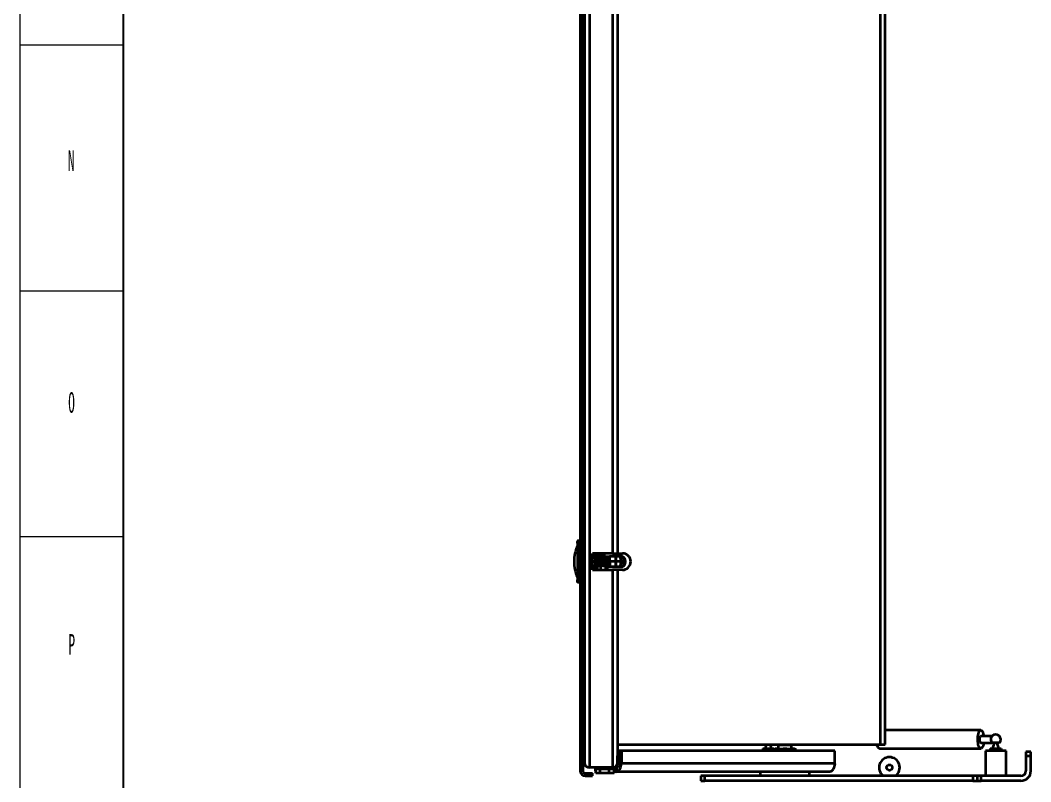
# Model space of a CAD drawing. Header units: millimetres. Extents: x 0 to 841, y 0 to 1189.
# Drawn here: x 0 to 244.5, y 238 to 422.2 of the extents above; entities that cross this region are included whole.
import ezdxf

# ---------------------------------------------------------------- set-up
doc = ezdxf.new("R2010")
doc.units = ezdxf.units.MM
doc.styles.add('SLDTEXTSTYLE1', font='TXT', dxfattribs={"width": 0.469})

msp = doc.modelspace()

# ---------------------------------------------------------------- linework, layer by layer
at = {"color": 7, "linetype": 'Continuous', "lineweight": 18}
for p, q in [((0, 0), (0, 1189)), ((25, 416.15), (0, 416.15)), ((25, 356.7), (0, 356.7)), ((25, 297.25), (0, 297.25))]:
    msp.add_line(p, q, dxfattribs=at)
at = {"color": 7, "linetype": 'Continuous', "lineweight": 25}
msp.add_line((25, 10), (25, 1179), dxfattribs=at)
at = {"color": 7, "linetype": 'Continuous', "lineweight": 35}
for p, q in [((135.48, 515.89), (135.48, 240.69)), ((136.08, 515.89), (136.08, 240.69)), ((136.48, 513.89), (136.48, 242.69)), ((137.68, 515.09), (137.68, 241.49)), ((208.08, 247.09), (208.08, 509.49)), ((209.28, 247.09), (209.28, 509.49)), ((143.28, 463.29), (143.28, 293.29)), ((144.48, 463.29), (144.48, 293.29)), ((134.78, 295.73), (134.78, 296.19)), ((135.28, 296.29), (134.88, 296.29)), ((135.28, 296.23), (135.48, 296.23)), ((135.28, 295.63), (135.28, 295.86)), ((134.78, 295.69), (134.78, 286.89)), ((134.88, 295.69), (134.88, 286.89)), ((135.28, 295.69), (134.88, 295.69)), ((135.28, 295.69), (135.28, 286.89)), ((135.28, 295.63), (135.48, 295.63)), ((135.28, 286.95), (135.28, 295.63)), ((135.28, 295.07), (135.28, 295.16)), ((136.48, 295.49), (136.08, 295.49)), ((136.08, 294.89), (136.48, 294.89)), ((136.08, 294.68), (136.48, 294.67)), ((136.08, 294.63), (136.43, 294.63)), ((136.08, 294.63), (136.43, 294.63)), ((136.41, 293.99), (136.08, 293.99)), ((136.48, 293.87), (136.08, 293.87)), ((136.41, 293.99), (136.41, 294.53)), ((136.48, 293.99), (136.41, 293.99)), ((136.43, 294.63), (136.48, 294.63)), ((143.28, 293.29), (138.48, 293.29)), ((138.48, 289.29), (138.48, 293.29)), ((138.48, 293.18), (138.98, 293.15)), ((138.48, 292.29), (138.55, 292.29)), ((138.55, 292.24), (138.48, 292.05)), ((138.48, 291.55), (138.56, 291.34)), ((138.56, 291.24), (138.48, 291.03)), ((138.55, 292.29), (139.15, 292.29)), ((138.55, 292.24), (139.15, 292.24)), ((138.56, 291.34), (139.16, 291.34)), ((138.56, 291.24), (139.16, 291.24)), ((138.98, 293.15), (138.98, 292.29)), ((139.02, 292.29), (139.02, 293.29)), ((139.16, 291.34), (139.15, 292.24)), ((139.39, 292.07), (139.15, 292.07)), ((139.15, 290.34), (139.16, 291.24)), ((139.16, 291.87), (139.58, 291.87)), ((139.52, 293.29), (139.52, 292.49)), ((139.56, 292.49), (139.52, 292.49)), ((139.52, 292.39), (139.52, 292.27)), ((139.56, 293.29), (139.56, 292.49)), ((140.06, 292.49), (139.56, 292.49)), ((139.56, 292.39), (139.56, 292.29)), ((139.63, 291.82), (139.57, 291.88)), ((139.69, 291.01), (139.63, 290.97)), ((139.75, 290.97), (139.69, 291.01)), ((139.81, 292.29), (140.4, 292.29)), ((139.83, 292.24), (140.42, 292.24)), ((140.1, 292.89), (140.06, 292.39)), ((140.06, 292.49), (140.1, 292.89)), ((140.07, 292.49), (140.06, 292.49)), ((140.37, 292.91), (140.09, 292.91)), ((140.37, 292.89), (140.1, 292.89)), ((140.64, 292.91), (140.37, 292.91)), ((140.37, 292.39), (140.37, 292.89)), ((140.63, 292.89), (140.37, 292.89)), ((141.7, 292.39), (140.37, 292.39)), ((140.47, 291.86), (140.42, 292.24)), ((140.43, 292.18), (140.49, 292.19)), ((140.47, 291.87), (140.59, 291.87)), ((140.47, 291.87), (140.47, 291.87)), ((140.63, 292.89), (140.48, 292.89)), ((140.59, 291.87), (140.62, 291.87)), ((140.62, 291.87), (140.69, 291.87)), ((140.63, 292.89), (140.67, 292.48)), ((140.67, 292.49), (140.68, 292.49)), ((140.75, 292.49), (140.68, 292.49)), ((140.68, 292.49), (140.68, 292.49)), ((140.74, 291.87), (140.77, 291.87)), ((140.75, 292.49), (141.7, 292.49)), ((140.89, 291.87), (140.92, 291.87)), ((140.9, 292.29), (141.44, 292.29)), ((140.94, 292.24), (141.48, 292.24)), ((141.04, 291.87), (141.07, 291.87)), ((141.16, 292.49), (141.16, 293.29)), ((141.19, 291.87), (141.22, 291.87)), ((141.33, 291.15), (141.28, 291.13)), ((141.4, 291.13), (141.33, 291.15)), ((141.34, 291.87), (141.37, 291.87)), ((141.35, 292.49), (141.35, 293.29)), ((141.46, 291.84), (141.46, 291.84)), ((141.58, 291.86), (141.48, 292.24)), ((141.49, 291.87), (141.52, 291.87)), ((141.58, 291.87), (141.59, 291.87)), ((141.61, 291.84), (141.58, 291.85)), ((141.63, 291.86), (141.59, 291.87)), ((141.61, 291.84), (141.61, 291.84)), ((141.64, 291.87), (141.67, 291.87)), ((141.67, 291.87), (141.7, 291.87)), ((142.33, 292.44), (141.96, 292.44)), ((142.34, 291.87), (141.97, 291.87)), ((142.54, 292.39), (142.51, 292.39)), ((144.04, 292.49), (142.65, 292.49)), ((144.06, 291.29), (142.66, 291.29)), ((143.28, 293.29), (144.48, 293.29)), ((145.02, 292.49), (144.11, 292.49)), ((144.48, 293.29), (145.68, 293.29)), ((145.55, 292.49), (145.09, 292.49)), ((136.48, 288.71), (136.08, 288.71)), ((136.08, 288.63), (136.41, 288.63)), ((136.48, 288.63), (136.41, 288.63)), ((136.41, 288.63), (136.41, 288.09)), ((138.48, 290.53), (138.55, 290.34)), ((138.55, 290.29), (138.48, 290.29)), ((138.48, 289.4), (138.98, 289.43)), ((138.48, 289.29), (143.28, 289.29)), ((138.55, 290.34), (139.15, 290.34)), ((138.55, 290.29), (139.15, 290.29)), ((138.98, 290.29), (138.98, 289.43)), ((139.02, 289.29), (139.02, 290.29)), ((139.15, 290.51), (139.39, 290.51)), ((139.16, 290.71), (139.53, 290.71)), ((139.52, 290.31), (139.52, 289.29)), ((139.56, 290.29), (139.56, 289.29)), ((139.58, 290.71), (139.62, 290.71)), ((139.81, 290.29), (140.4, 290.29)), ((139.83, 290.34), (140.42, 290.34)), ((140.42, 290.34), (140.48, 290.76)), ((140.49, 290.39), (140.43, 290.4)), ((140.47, 290.71), (140.52, 290.71)), ((140.52, 290.71), (140.55, 290.71)), ((140.55, 290.71), (140.65, 290.71)), ((140.67, 290.71), (140.7, 290.71)), ((140.7, 290.71), (140.73, 290.71)), ((140.76, 290.71), (140.78, 290.72)), ((140.82, 290.71), (140.85, 290.71)), ((140.9, 290.29), (141.44, 290.29)), ((140.92, 290.76), (140.91, 290.74)), ((140.94, 290.34), (141.48, 290.34)), ((140.97, 290.71), (141, 290.71)), ((141.12, 290.71), (141.15, 290.71)), ((141.27, 290.71), (141.3, 290.71)), ((141.36, 290.73), (141.38, 290.74)), ((141.42, 290.71), (141.45, 290.71)), ((141.48, 290.34), (141.58, 290.71)), ((141.57, 290.71), (141.6, 290.71)), ((141.6, 290.71), (141.6, 290.71)), ((141.6, 290.71), (141.63, 290.71)), ((141.63, 290.71), (141.66, 290.73)), ((141.65, 290.71), (141.68, 290.72)), ((141.66, 290.72), (141.68, 290.75)), ((141.7, 289.29), (141.7, 290.19)), ((141.72, 290.71), (141.75, 290.71)), ((142.33, 290.14), (141.96, 290.14)), ((142.34, 290.71), (141.97, 290.71)), ((142.04, 289.29), (142.04, 290.09)), ((142.1, 289.29), (142.1, 290.09)), ((142.54, 290.19), (142.51, 290.19)), ((142.65, 290.09), (144.04, 290.09)), ((143.28, 289.29), (143.28, 241.49)), ((144.48, 289.29), (143.28, 289.29)), ((144.11, 290.09), (145.02, 290.09)), ((145.68, 289.29), (144.48, 289.29)), ((144.48, 289.29), (144.48, 242.69)), ((145.09, 290.09), (145.55, 290.09)), ((134.78, 286.39), (134.78, 286.85)), ((135.28, 286.89), (134.88, 286.89)), ((134.88, 286.29), (135.28, 286.29)), ((135.28, 287.42), (135.28, 287.51)), ((135.28, 286.95), (135.48, 286.95)), ((135.28, 286.63), (135.28, 286.95)), ((135.28, 286.35), (135.48, 286.35)), ((136.08, 287.9), (136.48, 287.91)), ((136.48, 287.69), (136.08, 287.69)), ((136.08, 287.09), (136.48, 287.09)), ((136.43, 287.99), (136.48, 287.99)), ((232.39, 250.49), (209.28, 250.49)), ((144.48, 247.09), (208.08, 247.09)), ((180.46, 247.09), (180.18, 246.09)), ((181.78, 246.09), (181.49, 247.09)), ((183.48, 247.09), (183.38, 246.99)), ((183.38, 246.99), (183.38, 246.05)), ((183.38, 246.99), (186.58, 246.99)), ((186.58, 246.99), (186.48, 247.09)), ((186.58, 246.05), (186.58, 246.99)), ((208.08, 247.09), (209.28, 247.09)), ((235.08, 249.09), (232.39, 249.09)), ((232.39, 247.49), (235.08, 247.49)), ((236.89, 247.49), (235.08, 247.49)), ((235.58, 247.49), (235.18, 246.09)), ((236.78, 246.09), (236.38, 247.49)), ((144.83, 245.49), (144.83, 242.49)), ((145.43, 245.49), (144.83, 245.49)), ((145.43, 245.49), (145.43, 242.49)), ((197.03, 245.49), (145.43, 245.49)), ((179.65, 246.09), (179.65, 245.49)), ((179.65, 246.09), (179.91, 246.09)), ((179.91, 246.09), (179.91, 245.49)), ((179.91, 246.09), (181.23, 246.09)), ((181.23, 246.09), (181.23, 245.49)), ((181.23, 246.09), (182.3, 246.09)), ((182.65, 246.05), (182.2, 245.79)), ((182.2, 245.49), (182.2, 245.79)), ((182.3, 246.09), (182.3, 245.85)), ((182.65, 246.05), (187.3, 246.05)), ((183.59, 245.49), (183.59, 245.79)), ((186.36, 245.49), (186.36, 245.79)), ((187.75, 245.79), (187.3, 246.05)), ((187.75, 245.49), (187.75, 245.79)), ((197.03, 242.49), (197.03, 245.49)), ((207.87, 246.09), (232.39, 246.09)), ((233.48, 245.49), (233.48, 239.49)), ((238.48, 245.49), (233.48, 245.49)), ((234.65, 246.09), (234.65, 245.49)), ((234.65, 246.09), (234.91, 246.09)), ((234.91, 246.09), (234.91, 245.49)), ((234.91, 246.09), (236.23, 246.09)), ((236.23, 246.09), (236.23, 245.49)), ((236.23, 246.09), (237.3, 246.09)), ((237.3, 246.09), (237.3, 245.49)), ((238.48, 239.49), (238.48, 245.49)), ((244.48, 245.29), (243.28, 245.29)), ((243.28, 245.29), (243.28, 244.29)), ((244.48, 244.29), (244.48, 245.29)), ((136.48, 244.29), (136.48, 242.69)), ((144.48, 242.69), (144.48, 244.29)), ((144.83, 242.49), (145.43, 242.49)), ((197.03, 242.49), (145.43, 242.49)), ((243.28, 244.29), (244.48, 244.29)), ((243.28, 244.29), (243.28, 240.69)), ((244.48, 240.69), (244.48, 244.29)), ((136.08, 240.69), (135.48, 240.69)), ((136.68, 240.09), (136.68, 239.49)), ((136.68, 240.09), (138.48, 240.09)), ((143.28, 241.49), (137.68, 241.49)), ((138.48, 239.49), (138.48, 240.09)), ((139.08, 241.49), (139.08, 240.69)), ((139.28, 240.69), (139.08, 240.69)), ((139.28, 240.09), (139.28, 241.09)), ((140.3, 241.09), (139.28, 241.09)), ((140.3, 240.09), (139.28, 240.09)), ((139.48, 241.49), (139.48, 241.19)), ((139.48, 241.19), (139.57, 241.09)), ((139.48, 241.19), (143.48, 241.19)), ((140.3, 240.09), (140.3, 241.09)), ((142.5, 241.09), (140.3, 241.09)), ((142.5, 240.09), (140.3, 240.09)), ((142.5, 240.09), (142.5, 241.09)), ((143.67, 241.09), (142.5, 241.09)), ((143.67, 240.09), (142.5, 240.09)), ((143.38, 241.09), (143.48, 241.19)), ((143.48, 241.19), (143.48, 241.51)), ((143.88, 241.49), (143.48, 241.49)), ((143.67, 240.09), (143.67, 241.09)), ((143.88, 240.49), (143.67, 240.49)), ((143.88, 241.49), (143.88, 240.49)), ((144.23, 241.49), (143.88, 241.49)), ((144.23, 240.49), (143.88, 240.49)), ((144.23, 241.49), (144.23, 240.49)), ((195.83, 240.49), (144.23, 240.49)), ((178.98, 240.49), (178.98, 239.49)), ((190.98, 239.49), (190.98, 240.49)), ((136.68, 239.49), (138.48, 239.49)), ((164.63, 239.49), (164.63, 238.29)), ((165.63, 239.49), (164.63, 239.49)), ((164.63, 238.29), (165.63, 238.29)), ((165.63, 238.29), (165.63, 239.49)), ((230.48, 239.49), (165.63, 239.49)), ((230.48, 238.29), (165.63, 238.29)), ((230.48, 239.49), (230.48, 238.29)), ((231.48, 239.49), (230.48, 239.49)), ((230.48, 238.29), (231.48, 238.29)), ((231.48, 239.49), (231.48, 238.29)), ((232.48, 239.49), (231.48, 239.49)), ((231.48, 238.29), (232.48, 238.29)), ((232.48, 238.29), (232.48, 239.49)), ((242.08, 239.49), (232.48, 239.49)), ((242.08, 238.29), (232.48, 238.29))]:
    msp.add_line(p, q, dxfattribs=at)
at = {"color": 8, "linetype": 'Continuous', "lineweight": 35}
for p, q in [((136.08, 294.53), (136.48, 294.53)), ((136.08, 294.53), (136.41, 294.53)), ((136.48, 293.47), (136.08, 293.47)), ((136.41, 294.53), (136.48, 294.53)), ((139.28, 293.29), (139.28, 292.07)), ((139.96, 291.34), (139.99, 291.34)), ((139.96, 291.24), (140, 291.24)), ((140.37, 293.29), (140.37, 292.91)), ((140.37, 292.39), (140.37, 292.29)), ((141.7, 292.39), (141.92, 292.39)), ((141.7, 292.22), (141.7, 292.39)), ((141.75, 291.91), (141.75, 291.91)), ((142.51, 292.39), (142.51, 292.25)), ((145.31, 291.29), (144.15, 291.29)), ((146.1, 291.29), (145.39, 291.29)), ((146.38, 291.29), (146.15, 291.29)), ((134.8, 289.4), (134.79, 289.46)), ((136.08, 289.11), (136.48, 289.11)), ((139.28, 290.51), (139.28, 289.29)), ((140.37, 290.29), (140.37, 289.29)), ((141.7, 290.19), (141.7, 290.29)), ((141.92, 290.19), (141.7, 290.19)), ((141.75, 290.67), (141.75, 290.67)), ((142.51, 290.33), (142.51, 290.19)), ((136.41, 288.09), (136.08, 288.09)), ((136.41, 288.09), (136.48, 288.09))]:
    msp.add_line(p, q, dxfattribs=at)
at = {"color": 7, "linetype": 'Continuous', "lineweight": 35, "flags": 128}
for points in [[(139.33, 291.87), (139.33, 291.88), (139.38, 292.05), (139.43, 292.16), (139.49, 292.19)], [(139.49, 292.19), (139.56, 292.16), (139.61, 292.05), (139.66, 291.88), (139.68, 291.8)], [(140.4, 292.29), (140.4, 292.29), (140.4, 292.29), (140.41, 292.28), (140.41, 292.28), (140.41, 292.27), (140.41, 292.26), (140.42, 292.25), (140.42, 292.24)], [(141.74, 291.83), (141.74, 291.87), (141.75, 291.91)], [(139.49, 290.39), (139.43, 290.42), (139.38, 290.53), (139.33, 290.7), (139.33, 290.71)], [(139.68, 290.79), (139.66, 290.7), (139.61, 290.53), (139.56, 290.42), (139.49, 290.39)], [(140.42, 290.34), (140.42, 290.33), (140.41, 290.32), (140.41, 290.31), (140.41, 290.3), (140.41, 290.3), (140.4, 290.29), (140.4, 290.29), (140.4, 290.29)], [(141.75, 290.67), (141.74, 290.71), (141.74, 290.71)], [(233.07, 247.49), (233.06, 247.43), (233, 247.08), (232.92, 246.77), (232.82, 246.51), (232.71, 246.31), (232.59, 246.17), (232.46, 246.1), (232.33, 246.1), (232.2, 246.17), (232.07, 246.31), (231.96, 246.51), (231.86, 246.77), (231.78, 247.08), (231.72, 247.43), (231.68, 247.8), (231.66, 248.19), (231.67, 248.59), (231.7, 248.97), (231.75, 249.33), (231.82, 249.66), (231.91, 249.95), (232.02, 250.18), (232.13, 250.35), (232.26, 250.45), (232.39, 250.49), (232.39, 250.49)], [(232.39, 250.49), (232.52, 250.45), (232.65, 250.35), (232.77, 250.18), (232.87, 249.95), (232.96, 249.66), (233.04, 249.33), (233.07, 249.09)], [(207.87, 246.09), (207.81, 246.1), (207.68, 246.17), (207.55, 246.31), (207.44, 246.51), (207.34, 246.77), (207.26, 247.08), (207.26, 247.09)], [(232.39, 247.49), (232.35, 247.5), (232.28, 247.57), (232.21, 247.7), (232.16, 247.89), (232.13, 248.11), (232.13, 248.35), (232.14, 248.58), (232.18, 248.79), (232.24, 248.95), (232.31, 249.05), (232.39, 249.09), (232.39, 249.09)], [(235.08, 247.49), (235.01, 247.64), (234.96, 247.84), (234.93, 248.08), (234.92, 248.33), (234.93, 248.58), (234.97, 248.8), (235.03, 248.99), (235.1, 249.12), (235.13, 249.16)], [(144.23, 240.49), (144.47, 240.53), (144.69, 240.64), (144.9, 240.83), (145.08, 241.08), (145.23, 241.38), (145.34, 241.72), (145.41, 242.1), (145.43, 242.49)], [(144.23, 241.49), (144.35, 241.51), (144.46, 241.57), (144.57, 241.66), (144.66, 241.78), (144.73, 241.93), (144.79, 242.11), (144.82, 242.29), (144.83, 242.49)], [(197.03, 242.49), (197.01, 242.1), (196.94, 241.72), (196.83, 241.38), (196.68, 241.08), (196.5, 240.83), (196.29, 240.64), (196.07, 240.53), (195.83, 240.49)]]:
    msp.add_lwpolyline(points, dxfattribs=at)
at = {"color": 7, "linetype": 'Continuous', "lineweight": 35}
msp.add_circle((210.28, 241.49), 0.68, dxfattribs=at)
for centre, radius, start, end in [((143.29, 291.29), 9.31, 156.0794, 180), ((136.54, 294.55), 0.139, 146.8722, 189.9076), ((143.29, 291.29), 9.31, 180, 203.9206), ((138.46, 292.25), 0.696, 359.288, 3.4066), ((132.37, 291.29), 6.79, 359.5779, 0.4221), ((141.01, 291.1), 1.87, 140.5402, 144.3349), ((139.62, 292.39), 0.1, 90, 179.2062), ((139.66, 292.39), 0.1, 90, 179.8726), ((142.05, 291.17), 1.86, 143.0164, 146.7122), ((140.35, 291.73), 0.487, 10.7406, 73.1583), ((141.42, 292.24), 0.0562, 3.8811, 73.3189), ((141.1, 291.54), 0.714, 27.4709, 54.952), ((148.23, 291.85), 6.5, 176.7394, 180.314), ((143.59, 290.68), 2.4, 132.6894, 140.1152), ((115.66, 291.29), 26.1, 357.9587, 2.0413), ((124.47, 291.29), 17.29, 357.9445, 2.0555), ((140.71, 290.68), 2.4, 39.8848, 47.3106), ((116.46, 291.29), 26.1, 357.9587, 2.0413), ((145.68, 291.29), 2, 360, 90), ((145.68, 291.29), 2, 270, 360), ((138.46, 290.33), 0.696, 356.5934, 0.712), ((141.01, 291.48), 1.87, 215.6651, 219.4598), ((140.36, 290.83), 0.463, 285.9561, 345.1685), ((142.05, 291.41), 1.86, 213.2878, 216.9836), ((141.42, 290.34), 0.0562, 286.6811, 356.1189), ((141.1, 291.05), 0.717, 305.083, 333.0663), ((147.54, 290.7), 5.8, 179.9025, 183.3403), ((143.59, 291.9), 2.4, 219.8848, 227.3106), ((140.71, 291.9), 2.4, 312.6894, 320.1152), ((235.98, 248.29), 1.21, 318.7132, 134.4008), ((137.68, 242.69), 1.2, 180, 270), ((143.28, 242.69), 1.2, 270, 0), ((210.28, 241.49), 2.5, 306.8699, 233.1301), ((136.68, 240.69), 1.2, 180, 270), ((136.68, 240.69), 0.6, 180, 270), ((242.08, 240.69), 2.4, 270, 0), ((242.08, 240.69), 1.2, 270, 0)]:
    msp.add_arc(centre, radius, start, end, dxfattribs=at)
for points in [[(134.88, 296.29), (134.86, 296.29), (134.84, 296.29), (134.8, 296.26), (134.78, 296.23), (134.78, 296.2), (134.78, 296.19)], [(134.78, 296.19), (134.78, 296.18), (134.78, 296.17), (134.78, 296.05), (134.78, 295.89), (134.78, 295.76), (134.78, 295.69)], [(134.88, 296.29), (134.88, 296.28), (134.88, 296.26), (134.88, 296.12), (134.88, 295.93), (134.88, 295.77), (134.88, 295.69)], [(135.28, 296.29), (135.28, 296.28), (135.28, 296.26), (135.28, 296.12), (135.28, 295.93), (135.28, 295.77), (135.28, 295.69)], [(134.88, 295.69), (134.86, 295.69), (134.84, 295.69), (134.8, 295.69), (134.78, 295.69), (134.78, 295.69), (134.78, 295.69)], [(140.44, 291.87), (140.45, 291.86), (140.46, 291.84), (140.47, 291.71), (140.48, 291.52), (140.49, 291.29), (140.5, 291.06), (140.51, 290.87), (140.51, 290.74), (140.52, 290.72), (140.52, 290.71)], [(140.55, 290.71), (140.55, 290.72), (140.54, 290.74), (140.54, 290.87), (140.53, 291.06), (140.52, 291.29), (140.51, 291.52), (140.5, 291.71), (140.49, 291.84), (140.48, 291.86), (140.47, 291.87)], [(140.59, 291.87), (140.6, 291.86), (140.61, 291.84), (140.62, 291.71), (140.63, 291.52), (140.64, 291.29), (140.65, 291.06), (140.66, 290.87), (140.66, 290.74), (140.67, 290.72), (140.67, 290.71)], [(140.7, 290.71), (140.7, 290.72), (140.69, 290.74), (140.69, 290.87), (140.68, 291.06), (140.67, 291.29), (140.66, 291.52), (140.65, 291.71), (140.64, 291.84), (140.63, 291.86), (140.62, 291.87)], [(140.74, 291.87), (140.75, 291.86), (140.76, 291.84), (140.77, 291.71), (140.78, 291.52), (140.79, 291.29), (140.8, 291.06), (140.81, 290.87), (140.81, 290.74), (140.82, 290.72), (140.82, 290.71)], [(140.85, 290.71), (140.85, 290.72), (140.84, 290.74), (140.84, 290.87), (140.83, 291.06), (140.82, 291.29), (140.81, 291.52), (140.8, 291.71), (140.79, 291.84), (140.78, 291.86), (140.77, 291.87)], [(140.89, 291.87), (140.9, 291.86), (140.91, 291.84), (140.92, 291.71), (140.93, 291.52), (140.94, 291.29), (140.95, 291.06), (140.96, 290.87), (140.96, 290.74), (140.97, 290.72), (140.97, 290.71)], [(141, 290.71), (141, 290.72), (140.99, 290.74), (140.99, 290.87), (140.98, 291.06), (140.97, 291.29), (140.96, 291.52), (140.95, 291.71), (140.94, 291.84), (140.93, 291.86), (140.92, 291.87)], [(141.04, 291.87), (141.05, 291.86), (141.06, 291.84), (141.07, 291.71), (141.08, 291.52), (141.09, 291.29), (141.1, 291.06), (141.11, 290.87), (141.11, 290.74), (141.12, 290.72), (141.12, 290.71)], [(141.15, 290.71), (141.15, 290.72), (141.14, 290.74), (141.14, 290.87), (141.13, 291.06), (141.12, 291.29), (141.11, 291.52), (141.1, 291.71), (141.09, 291.84), (141.08, 291.86), (141.07, 291.87)], [(141.19, 291.87), (141.2, 291.86), (141.21, 291.84), (141.22, 291.71), (141.23, 291.52), (141.24, 291.29), (141.25, 291.06), (141.26, 290.87), (141.26, 290.74), (141.27, 290.72), (141.27, 290.71)], [(141.28, 291.13), (141.27, 291.18), (141.27, 291.26), (141.26, 291.4), (141.26, 291.53), (141.25, 291.64), (141.25, 291.74), (141.24, 291.81), (141.23, 291.86), (141.23, 291.87), (141.22, 291.87)], [(141.3, 290.71), (141.3, 290.72), (141.29, 290.73), (141.29, 290.82), (141.28, 290.96), (141.28, 291.07), (141.28, 291.13)], [(141.34, 291.87), (141.35, 291.87), (141.35, 291.86), (141.36, 291.81), (141.37, 291.74), (141.37, 291.64), (141.38, 291.53), (141.38, 291.4), (141.39, 291.26), (141.39, 291.18), (141.4, 291.13)], [(141.45, 290.71), (141.45, 290.72), (141.44, 290.74), (141.44, 290.87), (141.43, 291.06), (141.42, 291.29), (141.41, 291.52), (141.4, 291.71), (141.39, 291.84), (141.38, 291.86), (141.37, 291.87)], [(141.4, 291.13), (141.4, 291.07), (141.4, 290.96), (141.41, 290.82), (141.41, 290.73), (141.42, 290.72), (141.42, 290.71)], [(141.49, 291.87), (141.5, 291.86), (141.51, 291.84), (141.52, 291.71), (141.53, 291.52), (141.54, 291.29), (141.55, 291.06), (141.56, 290.87), (141.56, 290.74), (141.57, 290.72), (141.57, 290.71)], [(141.6, 290.71), (141.6, 290.72), (141.59, 290.74), (141.59, 290.87), (141.58, 291.06), (141.57, 291.29), (141.56, 291.52), (141.55, 291.71), (141.54, 291.84), (141.53, 291.86), (141.52, 291.87)], [(141.64, 291.87), (141.65, 291.86), (141.66, 291.84), (141.67, 291.71), (141.68, 291.52), (141.69, 291.29), (141.7, 291.06), (141.71, 290.87), (141.71, 290.74), (141.72, 290.72), (141.72, 290.71)], [(141.75, 290.71), (141.75, 290.72), (141.74, 290.74), (141.74, 290.87), (141.73, 291.06), (141.72, 291.29), (141.71, 291.52), (141.7, 291.71), (141.69, 291.84), (141.68, 291.86), (141.67, 291.87)], [(141.7, 292.49), (141.7, 292.49), (141.7, 292.49), (141.7, 292.46), (141.7, 292.43), (141.7, 292.4), (141.7, 292.39)], [(142.61, 292.49), (142.6, 292.49), (142.57, 292.49), (142.54, 292.46), (142.52, 292.43), (142.52, 292.4), (142.51, 292.39)], [(142.54, 292.39), (142.55, 292.4), (142.55, 292.43), (142.57, 292.46), (142.61, 292.49), (142.63, 292.49), (142.65, 292.49)], [(142.54, 292.39), (142.55, 292.37), (142.55, 292.34), (142.56, 292.09), (142.56, 291.72), (142.56, 291.29), (142.56, 290.86), (142.56, 290.49), (142.55, 290.24), (142.55, 290.21), (142.54, 290.19)], [(142.66, 291.29), (142.66, 291.45), (142.66, 291.76), (142.66, 292.16), (142.65, 292.44), (142.65, 292.47), (142.65, 292.49)], [(142.66, 291.29), (142.66, 291.13), (142.66, 290.82), (142.66, 290.42), (142.65, 290.14), (142.65, 290.11), (142.65, 290.09)], [(144.06, 291.29), (144.06, 291.45), (144.06, 291.76), (144.06, 292.16), (144.05, 292.44), (144.05, 292.47), (144.04, 292.49)], [(144.04, 290.09), (144.05, 290.11), (144.05, 290.14), (144.06, 290.42), (144.06, 290.82), (144.06, 291.13), (144.06, 291.29)], [(144.14, 290.19), (144.15, 290.21), (144.15, 290.24), (144.16, 290.49), (144.16, 290.86), (144.16, 291.29), (144.16, 291.72), (144.16, 292.09), (144.15, 292.34), (144.15, 292.37), (144.14, 292.39)], [(145.31, 291.29), (145.31, 291.45), (145.3, 291.76), (145.23, 292.16), (145.14, 292.44), (145.06, 292.47), (145.02, 292.49)], [(145.02, 290.09), (145.06, 290.11), (145.14, 290.14), (145.23, 290.42), (145.3, 290.82), (145.31, 291.13), (145.31, 291.29)], [(146.1, 291.29), (146.09, 291.45), (146.08, 291.76), (145.95, 292.16), (145.77, 292.44), (145.62, 292.47), (145.55, 292.49)], [(145.55, 290.09), (145.62, 290.11), (145.77, 290.14), (145.95, 290.42), (146.08, 290.82), (146.09, 291.13), (146.1, 291.29)], [(145.6, 290.09), (145.7, 290.11), (145.91, 290.14), (146.16, 290.42), (146.35, 290.82), (146.37, 291.13), (146.38, 291.29)], [(142.51, 290.19), (142.52, 290.18), (142.52, 290.15), (142.54, 290.12), (142.57, 290.09), (142.6, 290.09), (142.61, 290.09)], [(142.54, 290.19), (142.55, 290.18), (142.55, 290.15), (142.57, 290.12), (142.61, 290.09), (142.63, 290.09), (142.65, 290.09)], [(134.88, 286.89), (134.86, 286.89), (134.84, 286.89), (134.8, 286.89), (134.78, 286.89), (134.78, 286.89), (134.78, 286.89)], [(134.78, 286.89), (134.78, 286.82), (134.78, 286.69), (134.78, 286.53), (134.78, 286.41), (134.78, 286.4), (134.78, 286.39)], [(134.88, 286.29), (134.86, 286.29), (134.84, 286.29), (134.8, 286.32), (134.78, 286.35), (134.78, 286.38), (134.78, 286.39)], [(134.88, 286.89), (134.88, 286.81), (134.88, 286.65), (134.88, 286.46), (134.88, 286.32), (134.88, 286.3), (134.88, 286.29)], [(135.28, 286.89), (135.28, 286.81), (135.28, 286.65), (135.28, 286.46), (135.28, 286.32), (135.28, 286.3), (135.28, 286.29)], [(136.41, 288.09), (136.41, 288.08), (136.41, 288.05), (136.41, 288.02), (136.42, 287.99), (136.43, 287.99), (136.43, 287.99)]]:
    msp.add_open_spline(points, degree=3, dxfattribs=at)
for points, knots in [([(138.55, 292.24), (138.55, 292.25), (138.56, 292.26), (138.56, 292.28), (138.56, 292.29), (138.55, 292.29), (138.55, 292.29)], [0, 0, 0, 0, 0.267236, 0.513791, 0.747081, 1, 1, 1, 1]), ([(138.56, 291.24), (138.56, 291.25), (138.57, 291.26), (138.57, 291.29), (138.57, 291.32), (138.56, 291.33), (138.56, 291.34)], [0, 0, 0, 0, 0.260453, 0.500046, 0.739597, 1, 1, 1, 1]), ([(139.54, 292.29), (139.51, 292.25), (139.46, 292.21), (139.43, 292.15), (139.42, 292.14)], [0, 0, 0, 0, 0.716761, 1, 1, 1, 1]), ([(139.53, 291.16), (139.54, 291.1), (139.55, 290.98), (139.56, 290.83), (139.57, 290.73), (139.58, 290.72), (139.58, 290.71)], [0, 0, 0, 0, 0.241, 0.488002, 0.741003, 1, 1, 1, 1]), ([(139.53, 290.71), (139.53, 290.72), (139.53, 290.73), (139.53, 290.83), (139.53, 290.98), (139.53, 291.1), (139.53, 291.16)], [0, 0, 0, 0, 0.259082, 0.51211, 0.759084, 1, 1, 1, 1]), ([(139.57, 292.29), (139.6, 292.29), (139.65, 292.29), (139.76, 292.29), (139.81, 292.29)], [0, 0, 0, 0, 0.547345, 1, 1, 1, 1]), ([(139.63, 290.97), (139.63, 291.02), (139.63, 291.11), (139.62, 291.27), (139.61, 291.43), (139.61, 291.57), (139.6, 291.7), (139.59, 291.8), (139.59, 291.86), (139.58, 291.87), (139.58, 291.87)], [0, 0, 0, 0, 0.126472, 0.252523, 0.378153, 0.503363, 0.628152, 0.752522, 0.876471, 1, 1, 1, 1]), ([(139.65, 290.72), (139.65, 290.72), (139.64, 290.73), (139.64, 290.78), (139.64, 290.86), (139.63, 290.94), (139.63, 290.97)], [0, 0, 0, 0, 0.094101, 0.396067, 0.698034, 1, 1, 1, 1]), ([(139.69, 291.01), (139.69, 291.04), (139.69, 291.1), (139.68, 291.21), (139.68, 291.31), (139.67, 291.42), (139.67, 291.52), (139.66, 291.62), (139.66, 291.69), (139.65, 291.76), (139.64, 291.8), (139.64, 291.81), (139.64, 291.81), (139.64, 291.81)], [0, 0, 0, 0, 0.098362, 0.19669, 0.29504, 0.393525, 0.492032, 0.590643, 0.689418, 0.788256, 0.887289, 0.986528, 1, 1, 1, 1]), ([(139.7, 290.85), (139.7, 290.86), (139.7, 290.89), (139.69, 290.95), (139.69, 291.01)], [0, 0, 0, 0, 0.21332, 1, 1, 1, 1]), ([(139.7, 291.82), (139.7, 291.81), (139.71, 291.78), (139.72, 291.7), (139.73, 291.57), (139.73, 291.43), (139.74, 291.27), (139.75, 291.11), (139.75, 291.02), (139.75, 290.97)], [0, 0, 0, 0, 0.070023, 0.223756, 0.377995, 0.532738, 0.687986, 0.84374, 1, 1, 1, 1]), ([(139.79, 290.82), (139.79, 290.84), (139.78, 290.9), (139.78, 291.06), (139.77, 291.29), (139.76, 291.52), (139.75, 291.7), (139.74, 291.77), (139.74, 291.79)], [0, 0, 0, 0, 0.084896, 0.277918, 0.470941, 0.663963, 0.856986, 1, 1, 1, 1]), ([(139.75, 290.97), (139.75, 290.94), (139.76, 290.86), (139.76, 290.82), (139.76, 290.8)], [0, 0, 0, 0, 0.550608, 1, 1, 1, 1]), ([(139.83, 292.24), (139.81, 292.17), (139.77, 292.04), (139.77, 291.83), (139.8, 291.69), (139.82, 291.63)], [0, 0, 0, 0, 0.3521207, 0.7011086, 1, 1, 1, 1]), ([(139.85, 291.03), (139.84, 291.02), (139.8, 290.94), (139.77, 290.77), (139.77, 290.55), (139.81, 290.41), (139.83, 290.34)], [0, 0, 0, 0, 0.042567, 0.378049, 0.687927, 1, 1, 1, 1]), ([(139.83, 292.24), (139.83, 292.25), (139.84, 292.26), (139.84, 292.28), (139.83, 292.29), (139.82, 292.29), (139.81, 292.29)], [0, 0, 0, 0, 0.267236, 0.513791, 0.747081, 1, 1, 1, 1]), ([(139.84, 290.96), (139.84, 291.01), (139.84, 291.1), (139.83, 291.28), (139.82, 291.46), (139.81, 291.58), (139.81, 291.62), (139.81, 291.62)], [0, 0, 0, 0, 0.21761, 0.476887, 0.735641, 0.994893, 1, 1, 1, 1]), ([(139.86, 291.78), (139.86, 291.75), (139.87, 291.69), (139.88, 291.52), (139.89, 291.29), (139.9, 291.06), (139.91, 290.88), (139.91, 290.82), (139.91, 290.79)], [0, 0, 0, 0, 0.117185, 0.304324, 0.491463, 0.678603, 0.865742, 1, 1, 1, 1]), ([(139.94, 290.78), (139.94, 290.81), (139.94, 290.88), (139.93, 291.06), (139.92, 291.29), (139.91, 291.52), (139.9, 291.7), (139.89, 291.76), (139.89, 291.79)], [0, 0, 0, 0, 0.141321, 0.324776, 0.508231, 0.691686, 0.875142, 1, 1, 1, 1]), ([(140, 290.88), (140, 290.88), (140, 290.91), (139.99, 291.02), (139.98, 291.19), (139.97, 291.38), (139.97, 291.56), (139.96, 291.64), (139.96, 291.69)], [0, 0, 0, 0, 0.0037071, 0.2042346, 0.4046086, 0.605088, 0.8055152, 1, 1, 1, 1]), ([(139.96, 291.24), (139.96, 291.25), (139.97, 291.26), (139.98, 291.29), (139.97, 291.32), (139.96, 291.33), (139.96, 291.34)], [0, 0, 0, 0, 0.260453, 0.500046, 0.739597, 1, 1, 1, 1]), ([(140.01, 291.81), (140.01, 291.78), (140.02, 291.71), (140.03, 291.52), (140.04, 291.29), (140.05, 291.06), (140.06, 290.87), (140.06, 290.79), (140.06, 290.76)], [0, 0, 0, 0, 0.1506407, 0.3216721, 0.4927035, 0.6637349, 0.8347663, 1, 1, 1, 1]), ([(140.09, 290.75), (140.09, 290.75), (140.09, 290.77), (140.09, 290.88), (140.08, 291.06), (140.07, 291.29), (140.06, 291.52), (140.05, 291.71), (140.04, 291.78), (140.04, 291.82)], [0, 0, 0, 0, 0.001988, 0.1703634, 0.3387389, 0.5071143, 0.6754898, 0.8438653, 1, 1, 1, 1]), ([(140.06, 292.49), (140.06, 292.57), (140.08, 292.71), (140.09, 292.85), (140.09, 292.91)], [0, 0, 0, 0, 0.56, 1, 1, 1, 1]), ([(140.06, 292.39), (140.06, 292.4), (140.06, 292.41), (140.06, 292.43), (140.06, 292.45), (140.07, 292.47), (140.07, 292.49), (140.07, 292.49), (140.07, 292.49)], [0, 0, 0, 0, 0.120039, 0.239261, 0.358471, 0.47841, 0.726619, 1, 1, 1, 1]), ([(140.16, 290.78), (140.16, 290.78), (140.16, 290.77), (140.15, 290.82), (140.14, 290.94), (140.14, 291.1), (140.13, 291.29), (140.12, 291.47), (140.11, 291.64), (140.1, 291.75), (140.09, 291.81), (140.09, 291.8), (140.09, 291.8)], [0, 0, 0, 0, 0.049785, 0.16547, 0.281271, 0.396929, 0.512752, 0.628387, 0.744227, 0.859845, 0.975696, 1, 1, 1, 1]), ([(140.16, 291.83), (140.16, 291.83), (140.16, 291.81), (140.17, 291.71), (140.18, 291.52), (140.19, 291.29), (140.2, 291.06), (140.21, 290.87), (140.21, 290.76), (140.21, 290.75), (140.21, 290.75)], [0, 0, 0, 0, 0.0163344, 0.1753831, 0.3344319, 0.4934806, 0.6525293, 0.8115781, 0.9706268, 1, 1, 1, 1]), ([(140.24, 290.74), (140.24, 290.75), (140.24, 290.76), (140.24, 290.87), (140.23, 291.06), (140.22, 291.29), (140.21, 291.52), (140.2, 291.71), (140.19, 291.82), (140.18, 291.84), (140.18, 291.84)], [0, 0, 0, 0, 0.03459, 0.187798, 0.341007, 0.494215, 0.647424, 0.800632, 0.95384, 1, 1, 1, 1]), ([(140.3, 290.82), (140.3, 290.84), (140.3, 290.88), (140.29, 291.02), (140.28, 291.2), (140.27, 291.39), (140.26, 291.57), (140.25, 291.7), (140.25, 291.78), (140.24, 291.79), (140.24, 291.79)], [0, 0, 0, 0, 0.112046, 0.257865, 0.403686, 0.549471, 0.695326, 0.841075, 0.98696, 1, 1, 1, 1]), ([(140.3, 291.84), (140.3, 291.84), (140.31, 291.82), (140.32, 291.71), (140.33, 291.52), (140.34, 291.29), (140.35, 291.06), (140.36, 290.87), (140.36, 290.76), (140.36, 290.74), (140.37, 290.74)], [0, 0, 0, 0, 0.062017, 0.208962, 0.355907, 0.502852, 0.649796, 0.796741, 0.943686, 1, 1, 1, 1]), ([(140.4, 290.74), (140.39, 290.74), (140.39, 290.76), (140.39, 290.87), (140.38, 291.06), (140.37, 291.29), (140.36, 291.52), (140.35, 291.71), (140.34, 291.82), (140.33, 291.84), (140.33, 291.84)], [0, 0, 0, 0, 0.0619164, 0.2089581, 0.3559999, 0.5030417, 0.6500834, 0.7971252, 0.9441669, 1, 1, 1, 1]), ([(140.67, 292.48), (140.62, 292.47), (140.52, 292.44), (140.42, 292.41), (140.37, 292.39)], [0, 0, 0, 0, 0.50135, 1, 1, 1, 1]), ([(140.45, 290.8), (140.45, 290.81), (140.45, 290.84), (140.44, 290.95), (140.44, 291.11), (140.43, 291.3), (140.42, 291.49), (140.41, 291.64), (140.4, 291.74), (140.4, 291.77), (140.39, 291.77)], [0, 0, 0, 0, 0.081522, 0.225811, 0.369842, 0.514148, 0.658163, 0.802479, 0.946486, 1, 1, 1, 1]), ([(140.43, 292.29), (140.43, 292.29), (140.45, 292.29), (140.52, 292.29), (140.56, 292.29)], [0, 0, 0, 0, 0.452756, 1, 1, 1, 1]), ([(140.54, 291.81), (140.53, 291.82), (140.51, 291.84), (140.49, 291.86), (140.47, 291.87)], [0, 0, 0, 0, 0.499988, 1, 1, 1, 1]), ([(140.59, 291.87), (140.58, 291.86), (140.56, 291.84), (140.54, 291.82), (140.53, 291.81)], [0, 0, 0, 0, 0.518028, 1, 1, 1, 1]), ([(140.61, 290.77), (140.61, 290.77), (140.61, 290.76), (140.6, 290.79), (140.6, 290.88), (140.59, 291.03), (140.58, 291.21), (140.57, 291.4), (140.56, 291.58), (140.55, 291.71), (140.54, 291.8), (140.54, 291.8), (140.54, 291.8)], [0, 0, 0, 0, 0.00597, 0.120886, 0.235562, 0.35047, 0.465159, 0.580054, 0.694762, 0.809637, 0.924371, 1, 1, 1, 1]), ([(140.56, 292.29), (140.61, 292.29), (140.7, 292.29), (140.84, 292.29), (140.9, 292.29)], [0, 0, 0, 0, 0.547345, 1, 1, 1, 1]), ([(140.69, 291.81), (140.68, 291.82), (140.66, 291.84), (140.64, 291.86), (140.63, 291.87)], [0, 0, 0, 0, 0.499989, 1, 1, 1, 1]), ([(140.64, 292.91), (140.65, 292.83), (140.66, 292.69), (140.67, 292.55), (140.68, 292.49)], [0, 0, 0, 0, 0.56, 1, 1, 1, 1]), ([(140.74, 291.87), (140.73, 291.86), (140.71, 291.84), (140.69, 291.82), (140.68, 291.81)], [0, 0, 0, 0, 0.51507, 1, 1, 1, 1]), ([(140.74, 291.84), (140.74, 291.85), (140.72, 291.87), (140.71, 291.87), (140.69, 291.87)], [0, 0, 0, 0, 0.090065, 1, 1, 1, 1]), ([(140.76, 290.78), (140.76, 290.78), (140.76, 290.77), (140.75, 290.83), (140.74, 290.96), (140.74, 291.12), (140.73, 291.31), (140.72, 291.49), (140.71, 291.66), (140.7, 291.76), (140.69, 291.81), (140.69, 291.81), (140.69, 291.81)], [0, 0, 0, 0, 0.074193, 0.188575, 0.302902, 0.417257, 0.531611, 0.645934, 0.760318, 0.874612, 0.989021, 1, 1, 1, 1]), ([(140.84, 291.81), (140.83, 291.82), (140.81, 291.84), (140.79, 291.86), (140.78, 291.87)], [0, 0, 0, 0, 0.49999, 1, 1, 1, 1]), ([(140.89, 291.87), (140.88, 291.86), (140.86, 291.84), (140.84, 291.82), (140.83, 291.81)], [0, 0, 0, 0, 0.516549, 1, 1, 1, 1]), ([(140.91, 290.77), (140.91, 290.77), (140.91, 290.76), (140.9, 290.8), (140.9, 290.89), (140.89, 291.04), (140.88, 291.22), (140.87, 291.41), (140.86, 291.59), (140.85, 291.72), (140.84, 291.8), (140.84, 291.8), (140.84, 291.8)], [0, 0, 0, 0, 0.007384, 0.123258, 0.238927, 0.354784, 0.470476, 0.586311, 0.70203, 0.817839, 0.933588, 1, 1, 1, 1]), ([(140.94, 292.24), (140.94, 292.25), (140.95, 292.26), (140.94, 292.28), (140.92, 292.29), (140.91, 292.29), (140.9, 292.29)], [0, 0, 0, 0, 0.267236, 0.513791, 0.747081, 1, 1, 1, 1]), ([(140.94, 292.24), (140.93, 292.17), (140.91, 292.06), (140.94, 291.93), (140.94, 291.88)], [0, 0, 0, 0, 0.58681, 1, 1, 1, 1]), ([(140.99, 291.81), (140.98, 291.82), (140.96, 291.84), (140.94, 291.86), (140.92, 291.87)], [0, 0, 0, 0, 0.499984, 1, 1, 1, 1]), ([(141.04, 291.87), (141.03, 291.86), (141.01, 291.84), (140.99, 291.82), (140.98, 291.81)], [0, 0, 0, 0, 0.517814, 1, 1, 1, 1]), ([(141.06, 290.78), (141.06, 290.78), (141.05, 290.77), (141.05, 290.84), (141.04, 290.97), (141.04, 291.13), (141.03, 291.32), (141.02, 291.51), (141.01, 291.66), (141, 291.77), (140.99, 291.82), (140.99, 291.81), (140.99, 291.81)], [0, 0, 0, 0, 0.075814, 0.19082, 0.305855, 0.42083, 0.535893, 0.650839, 0.765925, 0.880846, 0.995952, 1, 1, 1, 1]), ([(141.14, 291.81), (141.13, 291.82), (141.11, 291.84), (141.08, 291.86), (141.07, 291.87)], [0, 0, 0, 0, 0.499987, 1, 1, 1, 1]), ([(141.19, 291.87), (141.18, 291.86), (141.16, 291.84), (141.14, 291.82), (141.13, 291.81)], [0, 0, 0, 0, 0.517939, 1, 1, 1, 1]), ([(141.21, 290.78), (141.21, 290.77), (141.21, 290.76), (141.2, 290.8), (141.2, 290.9), (141.19, 291.05), (141.18, 291.23), (141.17, 291.42), (141.16, 291.59), (141.15, 291.73), (141.14, 291.8), (141.14, 291.8), (141.14, 291.8)], [0, 0, 0, 0, 0.020432, 0.135357, 0.250062, 0.364998, 0.479693, 0.594634, 0.709327, 0.824266, 0.938964, 1, 1, 1, 1]), ([(141.29, 291.81), (141.28, 291.82), (141.26, 291.84), (141.24, 291.86), (141.22, 291.87)], [0, 0, 0, 0, 0.4999903, 1, 1, 1, 1]), ([(141.34, 291.87), (141.33, 291.86), (141.31, 291.84), (141.29, 291.82), (141.28, 291.81)], [0, 0, 0, 0, 0.516092, 1, 1, 1, 1]), ([(141.33, 291.15), (141.33, 291.21), (141.33, 291.33), (141.32, 291.52), (141.31, 291.67), (141.3, 291.78), (141.29, 291.8), (141.29, 291.81)], [0, 0, 0, 0, 0.200165, 0.400664, 0.600976, 0.801436, 1, 1, 1, 1]), ([(141.36, 290.78), (141.36, 290.78), (141.35, 290.77), (141.35, 290.85), (141.34, 290.97), (141.34, 291.09), (141.33, 291.15)], [0, 0, 0, 0, 0.189129, 0.459402, 0.729927, 1, 1, 1, 1]), ([(141.34, 292.29), (141.41, 292.29), (141.54, 292.29), (141.7, 292.29), (141.77, 292.29)], [0, 0, 0, 0, 0.547345, 1, 1, 1, 1]), ([(141.44, 291.81), (141.43, 291.82), (141.41, 291.84), (141.39, 291.86), (141.38, 291.87)], [0, 0, 0, 0, 0.49999, 1, 1, 1, 1]), ([(141.49, 291.87), (141.48, 291.86), (141.46, 291.84), (141.44, 291.82), (141.43, 291.81)], [0, 0, 0, 0, 0.500013, 1, 1, 1, 1]), ([(141.43, 291.84), (141.43, 291.84), (141.44, 291.84), (141.45, 291.82), (141.45, 291.82)], [0, 0, 0, 0, 0.961597, 1, 1, 1, 1]), ([(141.51, 290.78), (141.51, 290.77), (141.51, 290.76), (141.5, 290.81), (141.5, 290.91), (141.49, 291.06), (141.48, 291.24), (141.47, 291.43), (141.46, 291.6), (141.45, 291.73), (141.44, 291.8), (141.44, 291.8), (141.44, 291.8)], [0, 0, 0, 0, 0.0223484, 0.1381032, 0.2536104, 0.3693667, 0.4848758, 0.6006274, 0.716146, 0.8318865, 0.9474217, 1, 1, 1, 1]), ([(141.59, 291.81), (141.58, 291.82), (141.56, 291.84), (141.54, 291.86), (141.53, 291.87)], [0, 0, 0, 0, 0.4999848, 1, 1, 1, 1]), ([(141.56, 291.85), (141.57, 291.85), (141.58, 291.85), (141.59, 291.82), (141.59, 291.82)], [0, 0, 0, 0, 0.933955, 1, 1, 1, 1]), ([(141.64, 291.87), (141.63, 291.86), (141.61, 291.84), (141.59, 291.82), (141.58, 291.81)], [0, 0, 0, 0, 0.516807, 1, 1, 1, 1]), ([(141.66, 290.78), (141.66, 290.78), (141.65, 290.78), (141.65, 290.85), (141.64, 290.98), (141.63, 291.16), (141.63, 291.35), (141.62, 291.53), (141.61, 291.68), (141.6, 291.78), (141.59, 291.8), (141.59, 291.81)], [0, 0, 0, 0, 0.089578, 0.204587, 0.319455, 0.43444, 0.549337, 0.664295, 0.779222, 0.894149, 1, 1, 1, 1]), ([(141.74, 291.81), (141.73, 291.82), (141.71, 291.84), (141.69, 291.86), (141.67, 291.87)], [0, 0, 0, 0, 0.499986, 1, 1, 1, 1]), ([(141.7, 292.49), (141.82, 292.49), (142.06, 292.49), (142.35, 292.49), (142.52, 292.49), (142.54, 292.49), (142.54, 292.49)], [0, 0, 0, 0, 0.328576, 0.657151, 0.985727, 1, 1, 1, 1]), ([(141.96, 292.44), (141.9, 292.38), (141.8, 292.25), (141.81, 292.05), (141.92, 291.93), (141.97, 291.87)], [0, 0, 0, 0, 0.37287, 0.662948, 1, 1, 1, 1]), ([(141.97, 291.87), (141.93, 291.77), (141.84, 291.59), (141.81, 291.29), (141.85, 290.99), (141.93, 290.8), (141.97, 290.71)], [0, 0, 0, 0, 0.2533, 0.501186, 0.748053, 1, 1, 1, 1]), ([(142.34, 291.87), (142.4, 291.93), (142.5, 292.05), (142.5, 292.25), (142.39, 292.38), (142.33, 292.44)], [0, 0, 0, 0, 0.336721, 0.627937, 1, 1, 1, 1]), ([(142.34, 290.71), (142.39, 290.8), (142.47, 290.99), (142.51, 291.29), (142.47, 291.59), (142.39, 291.77), (142.34, 291.87)], [0, 0, 0, 0, 0.252177, 0.498823, 0.746474, 1, 1, 1, 1]), ([(142.55, 291.29), (142.55, 291.22), (142.55, 291.09), (142.55, 290.91), (142.55, 290.8), (142.55, 290.78), (142.55, 290.78)], [0, 0, 0, 0, 0.2616855, 0.5233711, 0.7850566, 1, 1, 1, 1]), ([(144.12, 292.45), (144.12, 292.46), (144.11, 292.47), (144.08, 292.49), (144.06, 292.49), (144.04, 292.49)], [0, 0, 0, 0, 0.220286, 0.603026, 1, 1, 1, 1]), ([(145.39, 291.29), (145.39, 291.34), (145.39, 291.48), (145.37, 291.7), (145.34, 291.95), (145.3, 292.16), (145.24, 292.32), (145.17, 292.43), (145.09, 292.48), (145.04, 292.49), (145.02, 292.49)], [0, 0, 0, 0, 0.08461, 0.233571, 0.382951, 0.533514, 0.686887, 0.847671, 0.953524, 1, 1, 1, 1]), ([(145.02, 290.09), (145.05, 290.09), (145.11, 290.1), (145.18, 290.17), (145.24, 290.27), (145.3, 290.43), (145.35, 290.65), (145.38, 290.9), (145.39, 291.12), (145.39, 291.25), (145.39, 291.29)], [0, 0, 0, 0, 0.086699, 0.190885, 0.31641, 0.477597, 0.633663, 0.785356, 0.935426, 1, 1, 1, 1]), ([(146.15, 291.29), (146.15, 291.35), (146.15, 291.51), (146.12, 291.74), (146.05, 291.99), (145.96, 292.19), (145.85, 292.35), (145.72, 292.45), (145.62, 292.49), (145.56, 292.49), (145.55, 292.49)], [0, 0, 0, 0, 0.100099, 0.249611, 0.399747, 0.55125, 0.705006, 0.842045, 0.969833, 1, 1, 1, 1]), ([(145.55, 290.09), (145.58, 290.09), (145.66, 290.1), (145.78, 290.16), (145.9, 290.28), (146, 290.45), (146.08, 290.67), (146.13, 290.93), (146.16, 291.14), (146.15, 291.26), (146.15, 291.29)], [0, 0, 0, 0, 0.082742, 0.214753, 0.351753, 0.499306, 0.650802, 0.801281, 0.950814, 1, 1, 1, 1]), ([(145.9, 292.39), (145.9, 292.4), (145.81, 292.48), (145.71, 292.49), (145.6, 292.49)], [0, 0, 0, 0, 0.018039, 1, 1, 1, 1]), ([(145.6, 290.09), (145.63, 290.09), (145.73, 290.1), (145.89, 290.16), (146.06, 290.28), (146.2, 290.46), (146.31, 290.68), (146.39, 290.93), (146.42, 291.2), (146.41, 291.38), (146.41, 291.47)], [0, 0, 0, 0, 0.074087, 0.202539, 0.332012, 0.464416, 0.599124, 0.734663, 0.870206, 1, 1, 1, 1]), ([(146.41, 291.47), (146.41, 291.47), (146.4, 291.57), (146.36, 291.75), (146.27, 292), (146.14, 292.2), (146.02, 292.33), (145.94, 292.37), (145.93, 292.38)], [0, 0, 0, 0, 0.009822, 0.241006, 0.472881, 0.705779, 0.939293, 1, 1, 1, 1]), ([(136.08, 288.63), (136.17, 288.63), (136.29, 288.63), (136.44, 288.63), (136.48, 288.63)], [0, 0, 0, 0, 0.747771, 1, 1, 1, 1]), ([(136.08, 288.63), (136.08, 288.63), (136.19, 288.63), (136.33, 288.63), (136.48, 288.63)], [0, 0, 0, 0, 0.027614, 1, 1, 1, 1]), ([(136.08, 288.63), (136.13, 288.63), (136.25, 288.63), (136.39, 288.63), (136.48, 288.63)], [0, 0, 0, 0, 0.450205, 1, 1, 1, 1]), ([(138.55, 290.29), (138.55, 290.29), (138.56, 290.29), (138.56, 290.3), (138.56, 290.32), (138.55, 290.33), (138.55, 290.34)], [0, 0, 0, 0, 0.267236, 0.513791, 0.747081, 1, 1, 1, 1]), ([(139.42, 290.45), (139.42, 290.44), (139.45, 290.39), (139.5, 290.34), (139.54, 290.29)], [0, 0, 0, 0, 0.089972, 1, 1, 1, 1]), ([(139.81, 290.29), (139.76, 290.29), (139.65, 290.29), (139.6, 290.29), (139.57, 290.29)], [0, 0, 0, 0, 0.452756, 1, 1, 1, 1]), ([(139.81, 290.29), (139.82, 290.29), (139.83, 290.29), (139.84, 290.3), (139.84, 290.32), (139.83, 290.33), (139.83, 290.34)], [0, 0, 0, 0, 0.267236, 0.513791, 0.747081, 1, 1, 1, 1]), ([(140.56, 290.29), (140.52, 290.29), (140.45, 290.29), (140.43, 290.29), (140.43, 290.29)], [0, 0, 0, 0, 0.547345, 1, 1, 1, 1]), ([(140.48, 290.75), (140.48, 290.75), (140.49, 290.73), (140.51, 290.72), (140.52, 290.71)], [0, 0, 0, 0, 0.299701, 1, 1, 1, 1]), ([(140.55, 290.71), (140.56, 290.72), (140.58, 290.74), (140.6, 290.76), (140.61, 290.77)], [0, 0, 0, 0, 0.506407, 1, 1, 1, 1]), ([(140.9, 290.29), (140.84, 290.29), (140.7, 290.29), (140.61, 290.29), (140.56, 290.29)], [0, 0, 0, 0, 0.452756, 1, 1, 1, 1]), ([(140.61, 290.77), (140.62, 290.76), (140.64, 290.74), (140.66, 290.72), (140.67, 290.71)], [0, 0, 0, 0, 0.499983, 1, 1, 1, 1]), ([(140.7, 290.71), (140.71, 290.72), (140.73, 290.74), (140.75, 290.76), (140.76, 290.77)], [0, 0, 0, 0, 0.510046, 1, 1, 1, 1]), ([(140.76, 290.77), (140.77, 290.76), (140.79, 290.74), (140.81, 290.72), (140.82, 290.71)], [0, 0, 0, 0, 0.499989, 1, 1, 1, 1]), ([(140.85, 290.71), (140.86, 290.72), (140.88, 290.74), (140.9, 290.76), (140.91, 290.77)], [0, 0, 0, 0, 0.503931, 1, 1, 1, 1]), ([(140.9, 290.29), (140.91, 290.29), (140.93, 290.29), (140.94, 290.3), (140.95, 290.32), (140.94, 290.33), (140.94, 290.34)], [0, 0, 0, 0, 0.267236, 0.513791, 0.747081, 1, 1, 1, 1]), ([(140.91, 290.77), (140.92, 290.76), (140.94, 290.74), (140.96, 290.72), (140.97, 290.71)], [0, 0, 0, 0, 0.499986, 1, 1, 1, 1]), ([(140.94, 290.71), (140.94, 290.65), (140.91, 290.53), (140.93, 290.41), (140.94, 290.34)], [0, 0, 0, 0, 0.421584, 1, 1, 1, 1]), ([(141, 290.71), (141.01, 290.72), (141.03, 290.74), (141.05, 290.76), (141.06, 290.77)], [0, 0, 0, 0, 0.507283, 1, 1, 1, 1]), ([(141.06, 290.77), (141.07, 290.76), (141.09, 290.74), (141.11, 290.72), (141.12, 290.71)], [0, 0, 0, 0, 0.49999, 1, 1, 1, 1]), ([(141.15, 290.71), (141.16, 290.72), (141.18, 290.74), (141.2, 290.76), (141.21, 290.77)], [0, 0, 0, 0, 0.506465, 1, 1, 1, 1]), ([(141.21, 290.77), (141.22, 290.76), (141.24, 290.74), (141.26, 290.72), (141.27, 290.71)], [0, 0, 0, 0, 0.499983, 1, 1, 1, 1]), ([(141.3, 290.71), (141.31, 290.72), (141.33, 290.74), (141.35, 290.76), (141.36, 290.77)], [0, 0, 0, 0, 0.506126, 1, 1, 1, 1]), ([(141.77, 290.29), (141.7, 290.29), (141.54, 290.29), (141.41, 290.29), (141.34, 290.29)], [0, 0, 0, 0, 0.452756, 1, 1, 1, 1]), ([(141.36, 290.77), (141.36, 290.76), (141.36, 290.75), (141.35, 290.75), (141.35, 290.75)], [0, 0, 0, 0, 0.382612, 1, 1, 1, 1]), ([(141.36, 290.77), (141.37, 290.76), (141.39, 290.74), (141.41, 290.72), (141.42, 290.71)], [0, 0, 0, 0, 0.4999875, 1, 1, 1, 1]), ([(141.45, 290.71), (141.46, 290.72), (141.48, 290.74), (141.5, 290.76), (141.51, 290.77)], [0, 0, 0, 0, 0.504065, 1, 1, 1, 1]), ([(141.51, 290.78), (141.51, 290.77), (141.5, 290.74), (141.49, 290.74), (141.48, 290.74)], [0, 0, 0, 0, 0.341563, 1, 1, 1, 1]), ([(141.51, 290.77), (141.52, 290.76), (141.54, 290.74), (141.56, 290.72), (141.57, 290.71)], [0, 0, 0, 0, 0.499986, 1, 1, 1, 1]), ([(141.65, 290.78), (141.65, 290.77), (141.64, 290.72), (141.62, 290.71), (141.6, 290.71)], [0, 0, 0, 0, 0.16076, 1, 1, 1, 1]), ([(141.6, 290.71), (141.61, 290.72), (141.63, 290.74), (141.65, 290.76), (141.66, 290.77)], [0, 0, 0, 0, 0.5070718, 1, 1, 1, 1]), ([(141.66, 290.77), (141.67, 290.76), (141.69, 290.74), (141.71, 290.72), (141.72, 290.71)], [0, 0, 0, 0, 0.49999, 1, 1, 1, 1]), ([(141.7, 290.09), (141.82, 290.09), (142.06, 290.09), (142.35, 290.09), (142.52, 290.09), (142.54, 290.09), (142.54, 290.09)], [0, 0, 0, 0, 0.328576, 0.657151, 0.985727, 1, 1, 1, 1]), ([(141.97, 290.71), (141.92, 290.65), (141.81, 290.53), (141.8, 290.33), (141.9, 290.2), (141.96, 290.14)], [0, 0, 0, 0, 0.3378659, 0.6278893, 1, 1, 1, 1]), ([(142.33, 290.14), (142.39, 290.2), (142.5, 290.33), (142.5, 290.53), (142.4, 290.65), (142.34, 290.71)], [0, 0, 0, 0, 0.371284, 0.662469, 1, 1, 1, 1]), ([(142.55, 290.86), (142.55, 290.86), (142.55, 290.88), (142.55, 290.91), (142.54, 290.92)], [0, 0, 0, 0, 0.463758, 1, 1, 1, 1]), ([(144.04, 290.09), (144.06, 290.09), (144.08, 290.09), (144.11, 290.11), (144.12, 290.12), (144.12, 290.13)], [0, 0, 0, 0, 0.428212, 0.76424, 1, 1, 1, 1]), ([(136.08, 287.99), (136.13, 287.99), (136.26, 287.99), (136.4, 287.99), (136.48, 287.99)], [0, 0, 0, 0, 0.467298, 1, 1, 1, 1]), ([(136.08, 287.99), (136.13, 287.99), (136.25, 287.99), (136.39, 287.99), (136.48, 287.99)], [0, 0, 0, 0, 0.41107, 1, 1, 1, 1]), ([(136.08, 287.99), (136.12, 287.99), (136.24, 287.99), (136.38, 287.99), (136.47, 287.99), (136.48, 287.99)], [0, 0, 0, 0, 0.355438, 0.947117, 1, 1, 1, 1]), ([(136.08, 287.99), (136.11, 287.99), (136.22, 287.99), (136.35, 287.99), (136.43, 287.99)], [0, 0, 0, 0, 0.336066, 1, 1, 1, 1]), ([(183.59, 245.79), (183.47, 245.85), (183.23, 245.98), (182.87, 246.03), (182.52, 245.96), (182.31, 245.85), (182.2, 245.79)], [0, 0, 0, 0, 0.264607, 0.534953, 0.765346, 1, 1, 1, 1]), ([(186.36, 245.79), (186.03, 245.87), (185.47, 246.01), (184.65, 246.01), (184.06, 245.92), (183.71, 245.82), (183.59, 245.79)], [0, 0, 0, 0, 0.364276, 0.613562, 0.86957, 1, 1, 1, 1]), ([(187.75, 245.79), (187.63, 245.85), (187.38, 245.98), (187.02, 246.03), (186.68, 245.96), (186.47, 245.85), (186.36, 245.79)], [0, 0, 0, 0, 0.264607, 0.534953, 0.765346, 1, 1, 1, 1])]:
    msp.add_open_spline(points, degree=3, knots=knots, dxfattribs=at)
at = {"color": 8, "linetype": 'Continuous', "lineweight": 35}
for points, knots in [([(139.57, 292.39), (139.55, 292.39), (139.52, 292.39), (139.53, 292.39), (139.53, 292.39)], [0, 0, 0, 0, 0.6376484, 1, 1, 1, 1]), ([(140.06, 292.39), (139.99, 292.39), (139.85, 292.39), (139.69, 292.39), (139.59, 292.39), (139.55, 292.39), (139.56, 292.39), (139.56, 292.39)], [0, 0, 0, 0, 0.24716, 0.494321, 0.741481, 0.988642, 1, 1, 1, 1]), ([(142.38, 292.39), (142.41, 292.39), (142.5, 292.39), (142.51, 292.39), (142.51, 292.39)], [0, 0, 0, 0, 0.272539, 1, 1, 1, 1]), ([(146.38, 291.29), (146.37, 291.45), (146.35, 291.76), (146.17, 292.17), (145.99, 292.32), (145.9, 292.39)], [0, 0, 0, 0, 0.335387, 0.670774, 1, 1, 1, 1]), ([(142.51, 290.19), (142.51, 290.19), (142.5, 290.19), (142.41, 290.19), (142.38, 290.19)], [0, 0, 0, 0, 0.727461, 1, 1, 1, 1]), ([(136.48, 288.09), (136.44, 288.09), (136.29, 288.09), (136.17, 288.09), (136.08, 288.09)], [0, 0, 0, 0, 0.252229, 1, 1, 1, 1]), ([(136.48, 288.09), (136.33, 288.09), (136.19, 288.09), (136.08, 288.09), (136.08, 288.09)], [0, 0, 0, 0, 0.9723856, 1, 1, 1, 1]), ([(136.48, 288.09), (136.39, 288.09), (136.25, 288.09), (136.13, 288.09), (136.08, 288.09)], [0, 0, 0, 0, 0.549795, 1, 1, 1, 1])]:
    msp.add_open_spline(points, degree=3, knots=knots, dxfattribs=at)

# ---------------------------------------------------------------- texts
at = {"color": 7, "linetype": 'Continuous', "lineweight": 0, "char_height": 5, "attachment_point": 1, "style": 'SLDTEXTSTYLE1'}
for s, insert in [('N', (11.55, 390.77)), ('O', (11.62, 332.27)), ('P', (11.68, 273.77))]:
    msp.add_mtext(s, dxfattribs=dict(at, insert=insert))

doc.saveas('drawing.dxf')
